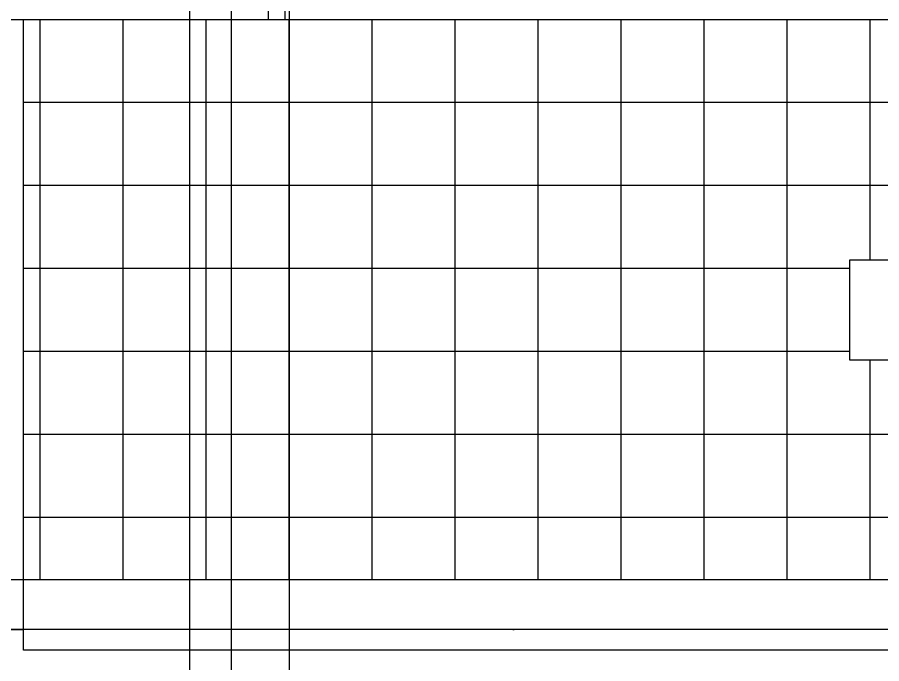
# Model space of a CAD drawing. Extents: x 0 to 40850, y 0 to 28500.
# Drawn here: x 12353 to 14436, y 8215 to 9772 of the extents above; entities that cross this region are included whole.
import ezdxf

# ---------------------------------------------------------------- set-up
doc = ezdxf.new("R2010")
doc.units = 0
doc.header["$LTSCALE"] = 60
doc.header["$MEASUREMENT"] = 0
doc.linetypes.add('CEN', pattern=[62, 60, -1, 0, -1])
for name, color, linetype in [('2', 2, 'CONTINUOUS'), ('4', 4, 'CONTINUOUS'), ('7', 7, 'CONTINUOUS'), ('8', 8, 'CONTINUOUS'), ('9', 9, 'CONTINUOUS'), ('CEN', 1, 'CEN')]:
    doc.layers.add(name, color=color, linetype=linetype)

msp = doc.modelspace()

# ---------------------------------------------------------------- linework, layer by layer
at = {"layer": '2'}
for p, q in [((12998.3, 9767), (12998.3, 13547)), ((12958.3, 9767), (12998.3, 9767)), ((16618.3, 8417), (12368.3, 8417)), ((16618.3, 8297), (12368.3, 8297))]:
    msp.add_line(p, q, dxfattribs=at)
msp.add_lwpolyline([(14358.3, 8947), (15258.3, 8947), (15258.3, 9187), (14358.3, 9187)], close=True, dxfattribs=at)
msp.add_lwpolyline([(16618.3, 8297), (16618.3, 8247), (12368.3, 8247), (12368.3, 8297)], dxfattribs=at)
at = {"layer": '4'}
msp.add_line((12368.3, 8417), (12368.3, 9767), dxfattribs=at)
at = {"layer": '7'}
msp.add_lwpolyline([(12018.3, 12687), (12018.3, 12507), (12778.3, 12507), (12778.3, 9947), (10158.3, 9947), (10158.3, 12507), (10918.3, 12507), (10918.3, 12687), (10158.3, 12687), (10158.3, 13587), (9978.3, 13587), (9978.3, 10402), (9988.3, 10392), (9988.3, 9957), (9978.3, 9957), (9978.3, 9767), (12958.3, 9767), (12958.3, 9957), (12948.3, 9957), (12948.3, 10392), (12958.3, 10402), (12958.3, 13587), (12778.3, 13587), (12778.3, 12687)], close=True, dxfattribs=at)
msp.add_lwpolyline([(11968.3, 8297), (12368.3, 8297), (12368.3, 8417), (10568.3, 8417)], dxfattribs=at)
at = {"layer": '8'}
for p, q in [((12768.3, 22332), (12768.3, 6042)), ((13008.3, 22332), (13008.3, 6042))]:
    msp.add_line(p, q, dxfattribs=at)
at = {"layer": '9'}
for p, q in [((12408.3, 8417), (12408.3, 9767)), ((12608.3, 8417), (12608.3, 9767)), ((12808.3, 8417), (12808.3, 9767)), ((12998.3, 9767), (16618.3, 9767)), ((13008.3, 8417), (13008.3, 9767)), ((13208.3, 8417), (13208.3, 9767)), ((13408.3, 8417), (13408.3, 9767)), ((13608.3, 8417), (13608.3, 9767)), ((13808.3, 8417), (13808.3, 9767)), ((14008.3, 8417), (14008.3, 9767)), ((14208.3, 8417), (14208.3, 9767)), ((14408.3, 9187), (14408.3, 9767)), ((16618.3, 9567), (12368.3, 9567)), ((16618.3, 9367), (12368.3, 9367)), ((14358.3, 9167), (12368.3, 9167)), ((14358.3, 8967), (12368.3, 8967)), ((14408.3, 8417), (14408.3, 8947)), ((16618.3, 8767), (12368.3, 8767)), ((16618.3, 8567), (12368.3, 8567))]:
    msp.add_line(p, q, dxfattribs=at)
at = {"layer": 'CEN'}
for p, q in [((12868.3, 22332), (12868.3, 6042)), ((17208.4, 8297), (8868.3, 8297))]:
    msp.add_line(p, q, dxfattribs=at)

doc.saveas('drawing.dxf')
